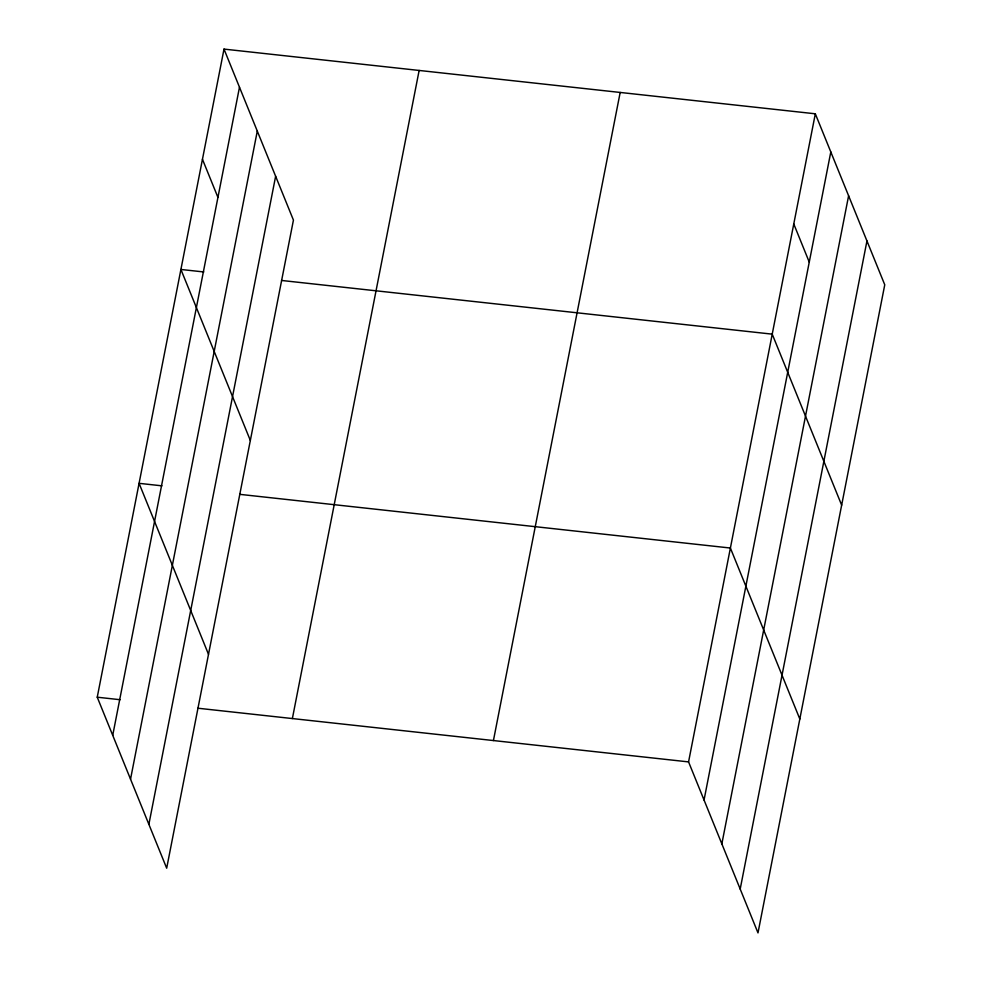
<?xml version="1.0" encoding="UTF-8"?>
<svg xmlns="http://www.w3.org/2000/svg" width="982" height="982" viewBox="0 0 982 982"><rect width="100%" height="100%" fill="white"/><g stroke="black" fill="none" stroke-linecap="round" stroke-linejoin="round"><path stroke-width="1.47" d="M224.006 49.1L293.434 220.103L166.682 868.198L97.243 697.208L224.006 49.1L815.318 113.802L884.757 284.792L757.994 932.9L688.566 761.897L815.318 113.802M112.721 735.334L239.485 87.226M130.532 779.18L257.296 131.072M148.871 824.352L275.635 176.257M292.378 718.554L419.142 70.446M493.43 740.551L620.182 92.443M704.045 800.035L830.809 151.928M721.844 843.882L848.608 195.774M740.195 889.054L866.959 240.946M203.777 271.953L180.909 269.461L250.336 440.452M281.527 280.459L772.22 334.15L841.66 505.153M161.944 485.832L139.076 483.328L208.503 654.331M239.694 494.339L730.387 548.03L799.827 719.02M97.243 697.208L120.111 699.712M197.861 708.218L688.566 761.897M793.775 223.97L809.254 262.108M202.452 159.28L217.943 197.407"/></g></svg>
